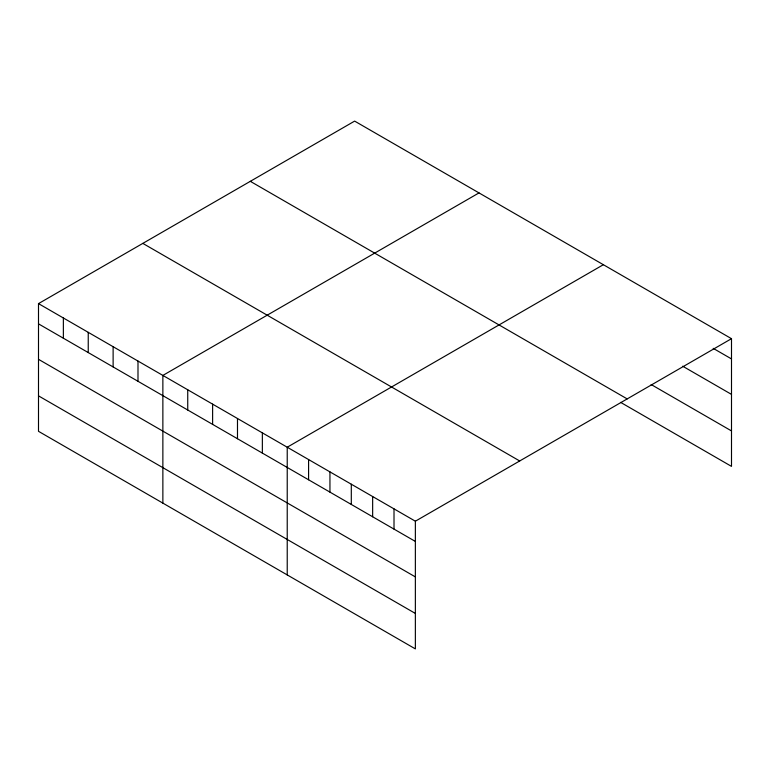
<?xml version="1.0" encoding="UTF-8"?>
<svg xmlns="http://www.w3.org/2000/svg" width="770" height="770" viewBox="0 0 770 770"><rect width="100%" height="100%" fill="white"/><g stroke="black" fill="none" stroke-linecap="round" stroke-linejoin="round"><path stroke-width="1.16" d="M38.5 303.621L415.367 521.203L415.367 648.898L38.5 431.316L38.5 303.621L354.633 121.102L731.5 338.685L731.5 466.379L620.649 402.383M478.998 192.904L162.865 375.423L162.865 503.118M603.362 264.707L287.229 447.216L287.229 574.921M415.367 521.203L731.5 338.685M713.193 348.348L731.5 358.916M682.682 366.202L731.5 394.384M651.16 384.538L731.5 430.921M250.308 181.325L627.175 398.908M142.825 243.387L519.692 460.97M38.5 323.852L415.367 541.435M38.5 359.32L415.367 576.903M38.5 395.857L415.367 613.44M394.009 508.874L394.009 529.106M372.651 496.544L372.651 516.776M351.303 484.214L351.303 504.446M329.945 471.885L329.945 492.117M308.587 459.555L308.587 479.787M262.358 432.865L262.358 453.097M237.487 418.505L237.487 438.736M212.616 404.144L212.616 424.376M187.736 389.784L187.736 410.015M137.994 361.063L137.994 381.294M113.123 346.702L113.123 366.934M88.242 332.342L88.242 352.573M63.371 317.981L63.371 338.213"/></g></svg>
